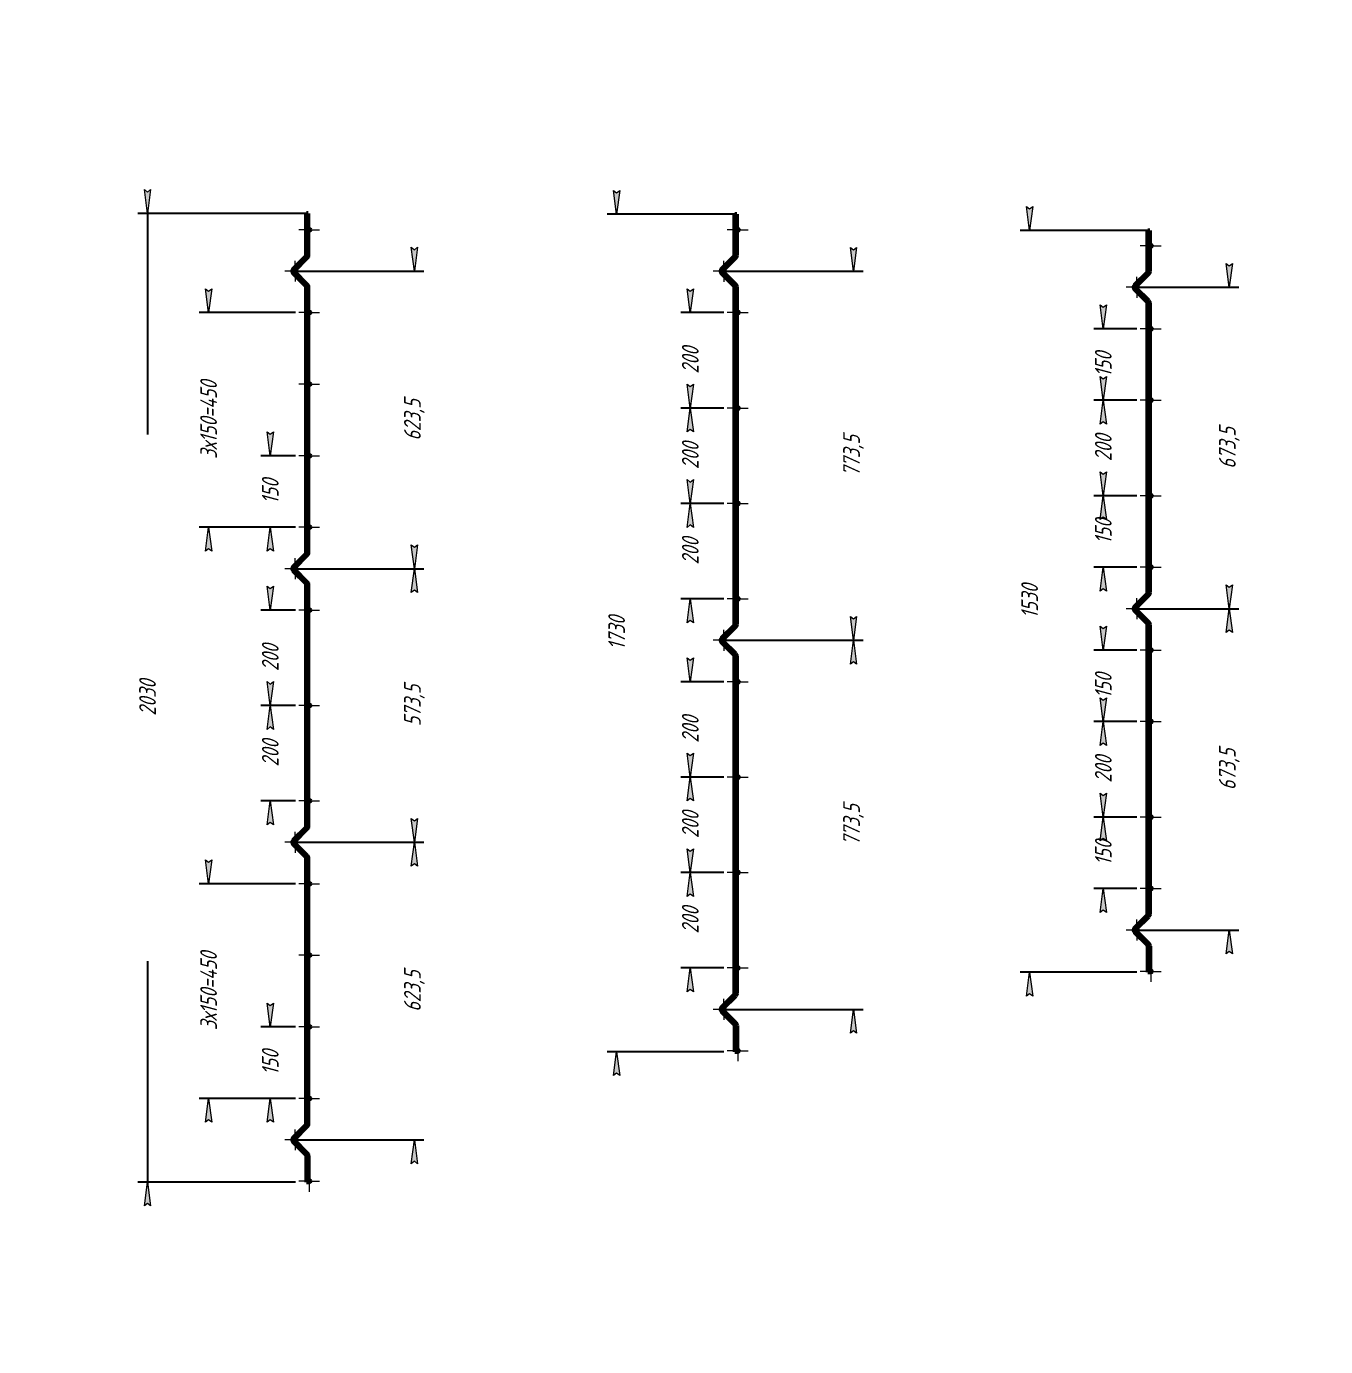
# Model space of a CAD drawing. Header units: millimetres. Extents: x 0 to 594, y 0 to 420.
# Drawn here: x 321.6 to 594, y 143.3 to 420 of the extents above; entities that cross this region are included whole.
import ezdxf

# ---------------------------------------------------------------- set-up
doc = ezdxf.new("R2010")
doc.units = ezdxf.units.MM
for name, pattern in [('K5LT_AXLED', [16.26710414886475, 11.76710414886475, -1.5, 1.5, -1.5]), ('K5LT_BASIC', [0]), ('K5LT_THIN', [0])]:
    doc.linetypes.add(name, pattern=pattern)
for name, color, linetype, true_color in [('DIM', 6, 'Continuous', 0xff00ff), ('FOR', 7, 'Continuous', 0xffffff), ('G', 3, 'Continuous', 0x00ff00), ('OSI', 2, 'Continuous', 0xffff00), ('R', 1, 'Continuous', 0xff0000)]:
    doc.layers.add(name, color=color, linetype=linetype, true_color=true_color)
doc.styles.add('KDIMTEXTSTYLE', font='GOST_AU.SHX', dxfattribs={"width": 0.96, "oblique": 15, "height": 5})
doc.dimstyles.new('KDIMSTYLE (0.10)', dxfattribs={"dimtxt": 5, "dimasz": 1, "dimexe": 2, "dimexo": 0, "dimgap": 1, "dimtad": 1, "dimlfac": 10, "dimtxsty": 'KDIMTEXTSTYLE', "dimsah": 1, "dimcen": 0, "dimdle": 1, "dimadec": 0, "dimazin": 0, "dimtfac": 0.667, "dimtmove": 0, "dimatfit": 3, "dimfxl": 1, "dimtvp": 1, "dimtolj": 1, "dimtzin": 0, "dimarcsym": 0})

# ---------------------------------------------------------------- blocks, each defined once
blk = doc.blocks.new('U0')
at = {"layer": 'OSI', "color": 30, "linetype": 'K5LT_AXLED', "lineweight": 18, "true_color": 0xff8000}
for q in [(380.9202325604995, 379.5670093750293), (378.7302325604995, 377.3770093750293), (383.1102325604995, 377.3770093750293), (380.9202325604995, 375.1870093750293)]:
    blk.add_line((380.9202325604995, 377.3770093750293), q, dxfattribs=at)
blk = doc.blocks.new('U1')
at = {"layer": 'OSI', "color": 30, "linetype": 'K5LT_AXLED', "lineweight": 18, "true_color": 0xff8000}
for q in [(377.9802325604994, 370.8920093750294), (375.7902325604994, 368.7020093750294), (380.1702325604995, 368.7020093750294), (377.9802325604994, 366.5120093750294)]:
    blk.add_line((377.9802325604994, 368.7020093750294), q, dxfattribs=at)
blk = doc.blocks.new('U2')
at = {"layer": 'OSI', "color": 30, "linetype": 'K5LT_AXLED', "lineweight": 18, "true_color": 0xff8000}
for q in [(378.7302325604995, 360.0270093750294), (380.9202325604995, 362.2170093750294), (383.1102325604995, 360.0270093750294), (380.9202325604995, 357.8370093750294)]:
    blk.add_line((380.9202325604995, 360.0270093750294), q, dxfattribs=at)
blk = doc.blocks.new('U3')
at = {"layer": 'OSI', "color": 30, "linetype": 'K5LT_AXLED', "lineweight": 18, "true_color": 0xff8000}
for q in [(380.9202325604995, 347.2170093750294), (378.7302325604995, 345.0270093750294), (383.1102325604995, 345.0270093750294), (380.9202325604995, 342.8370093750294)]:
    blk.add_line((380.9202325604995, 345.0270093750294), q, dxfattribs=at)
blk = doc.blocks.new('U4')
at = {"layer": 'OSI', "color": 30, "linetype": 'K5LT_AXLED', "lineweight": 18, "true_color": 0xff8000}
for q in [(380.9202325604995, 332.2170093750294), (378.7302325604995, 330.0270093750294), (383.1102325604995, 330.0270093750294), (380.9202325604995, 327.8370093750294)]:
    blk.add_line((380.9202325604995, 330.0270093750294), q, dxfattribs=at)
blk = doc.blocks.new('U5')
at = {"layer": 'OSI', "color": 30, "linetype": 'K5LT_AXLED', "lineweight": 18, "true_color": 0xff8000}
for q in [(380.9202325604995, 317.2170093750294), (378.7302325604995, 315.0270093750294), (383.1102325604995, 315.0270093750294), (380.9202325604995, 312.8370093750294)]:
    blk.add_line((380.9202325604995, 315.0270093750294), q, dxfattribs=at)
blk = doc.blocks.new('U6')
at = {"layer": 'OSI', "color": 30, "linetype": 'K5LT_AXLED', "lineweight": 18, "true_color": 0xff8000}
for q in [(377.9802325604994, 308.5420093750294), (375.7902325604994, 306.3520093750294), (380.1702325604995, 306.3520093750294), (377.9802325604994, 304.1620093750294)]:
    blk.add_line((377.9802325604994, 306.3520093750294), q, dxfattribs=at)
blk = doc.blocks.new('U7')
at = {"layer": 'OSI', "color": 30, "linetype": 'K5LT_AXLED', "lineweight": 18, "true_color": 0xff8000}
for q in [(380.9202325604995, 299.8670093750293), (378.7302325604995, 297.6770093750293), (383.1102325604995, 297.6770093750293), (380.9202325604995, 295.4870093750293)]:
    blk.add_line((380.9202325604995, 297.6770093750293), q, dxfattribs=at)
blk = doc.blocks.new('U8')
at = {"layer": 'OSI', "color": 30, "linetype": 'K5LT_AXLED', "lineweight": 18, "true_color": 0xff8000}
for q in [(380.9202325604995, 279.8670093750293), (378.7302325604995, 277.6770093750293), (383.1102325604995, 277.6770093750293), (380.9202325604995, 275.4870093750293)]:
    blk.add_line((380.9202325604995, 277.6770093750293), q, dxfattribs=at)
blk = doc.blocks.new('U9')
at = {"layer": 'OSI', "color": 30, "linetype": 'K5LT_AXLED', "lineweight": 18, "true_color": 0xff8000}
for q in [(378.7302325604995, 257.6770093750293), (380.9202325604995, 259.8670093750293), (383.1102325604995, 257.6770093750293), (380.9202325604995, 255.4870093750293)]:
    blk.add_line((380.9202325604995, 257.6770093750293), q, dxfattribs=at)
blk = doc.blocks.new('U10')
at = {"layer": 'OSI', "color": 30, "linetype": 'K5LT_AXLED', "lineweight": 18, "true_color": 0xff8000}
for q in [(377.9802325604994, 251.1920093750293), (375.7902325604994, 249.0020093750293), (380.1702325604995, 249.0020093750293), (377.9802325604994, 246.8120093750293)]:
    blk.add_line((377.9802325604994, 249.0020093750293), q, dxfattribs=at)
blk = doc.blocks.new('U11')
at = {"layer": 'OSI', "color": 30, "linetype": 'K5LT_AXLED', "lineweight": 18, "true_color": 0xff8000}
for q in [(380.9202325604995, 242.5170093750293), (378.7302325604995, 240.3270093750293), (383.1102325604995, 240.3270093750293), (380.9202325604995, 238.1370093750293)]:
    blk.add_line((380.9202325604995, 240.3270093750293), q, dxfattribs=at)
blk = doc.blocks.new('U12')
at = {"layer": 'OSI', "color": 30, "linetype": 'K5LT_AXLED', "lineweight": 18, "true_color": 0xff8000}
for q in [(380.9202325604995, 227.5170093750293), (378.7302325604995, 225.3270093750293), (383.1102325604995, 225.3270093750293), (380.9202325604995, 223.1370093750293)]:
    blk.add_line((380.9202325604995, 225.3270093750293), q, dxfattribs=at)
blk = doc.blocks.new('U13')
at = {"layer": 'OSI', "color": 30, "linetype": 'K5LT_AXLED', "lineweight": 18, "true_color": 0xff8000}
for q in [(378.7302325604995, 210.3270093750293), (380.9202325604995, 212.5170093750293), (383.1102325604995, 210.3270093750293), (380.9202325604995, 208.1370093750293)]:
    blk.add_line((380.9202325604995, 210.3270093750293), q, dxfattribs=at)
blk = doc.blocks.new('U14')
at = {"layer": 'OSI', "color": 30, "linetype": 'K5LT_AXLED', "lineweight": 18, "true_color": 0xff8000}
for q in [(380.9202325604995, 197.5170093750293), (378.7302325604995, 195.3270093750293), (383.1102325604995, 195.3270093750293), (380.9202325604995, 193.1370093750293)]:
    blk.add_line((380.9202325604995, 195.3270093750293), q, dxfattribs=at)
blk = doc.blocks.new('U15')
at = {"layer": 'OSI', "color": 30, "linetype": 'K5LT_AXLED', "lineweight": 18, "true_color": 0xff8000}
for q in [(377.9802325604994, 188.8420093750293), (375.7902325604994, 186.6520093750293), (380.1702325604995, 186.6520093750293), (377.9802325604994, 184.4620093750293)]:
    blk.add_line((377.9802325604994, 186.6520093750293), q, dxfattribs=at)
blk = doc.blocks.new('U16')
at = {"layer": 'OSI', "color": 30, "linetype": 'K5LT_AXLED', "lineweight": 18, "true_color": 0xff8000}
for q in [(380.9202325604995, 180.1670093750294), (378.7302325604995, 177.9770093750294), (383.1102325604995, 177.9770093750294), (380.9202325604995, 175.7870093750294)]:
    blk.add_line((380.9202325604995, 177.9770093750294), q, dxfattribs=at)
blk = doc.blocks.new('U17')
at = {"layer": 'OSI', "color": 30, "linetype": 'K5LT_AXLED', "lineweight": 18, "true_color": 0xff8000}
for q in [(470.756156291741, 379.5562229299519), (468.566156291741, 377.3662229299519), (472.946156291741, 377.3662229299519), (470.756156291741, 375.1762229299519)]:
    blk.add_line((470.756156291741, 377.3662229299519), q, dxfattribs=at)
blk = doc.blocks.new('U18')
at = {"layer": 'OSI', "color": 30, "linetype": 'K5LT_AXLED', "lineweight": 18, "true_color": 0xff8000}
for q in [(467.8161562917409, 370.8812229299519), (465.6261562917409, 368.6912229299519), (470.006156291741, 368.6912229299519), (467.8161562917409, 366.5012229299519)]:
    blk.add_line((467.8161562917409, 368.6912229299519), q, dxfattribs=at)
blk = doc.blocks.new('U19')
at = {"layer": 'OSI', "color": 30, "linetype": 'K5LT_AXLED', "lineweight": 18, "true_color": 0xff8000}
for q in [(467.8161562917409, 216.1812229299517), (465.6261562917409, 213.9912229299517), (470.006156291741, 213.9912229299517), (467.8161562917409, 211.8012229299517)]:
    blk.add_line((467.8161562917409, 213.9912229299517), q, dxfattribs=at)
blk = doc.blocks.new('U20')
at = {"layer": 'OSI', "color": 30, "linetype": 'K5LT_AXLED', "lineweight": 18, "true_color": 0xff8000}
for q in [(468.566156291741, 205.3162229299517), (470.756156291741, 207.5062229299517), (472.946156291741, 205.3162229299517), (470.756156291741, 203.1262229299517)]:
    blk.add_line((470.756156291741, 205.3162229299517), q, dxfattribs=at)
blk = doc.blocks.new('U21')
at = {"layer": 'OSI', "color": 30, "linetype": 'K5LT_AXLED', "lineweight": 18, "true_color": 0xff8000}
for q in [(468.566156291741, 360.0162229299517), (470.756156291741, 362.2062229299518), (472.946156291741, 360.0162229299517), (470.756156291741, 357.8262229299518)]:
    blk.add_line((470.756156291741, 360.0162229299517), q, dxfattribs=at)
blk = doc.blocks.new('U22')
at = {"layer": 'OSI', "color": 30, "linetype": 'K5LT_AXLED', "lineweight": 18, "true_color": 0xff8000}
for q in [(470.756156291741, 224.8562229299519), (468.566156291741, 222.6662229299519), (472.946156291741, 222.6662229299519), (470.756156291741, 220.4762229299519)]:
    blk.add_line((470.756156291741, 222.6662229299519), q, dxfattribs=at)
blk = doc.blocks.new('U23')
at = {"layer": 'OSI', "color": 30, "linetype": 'K5LT_AXLED', "lineweight": 18, "true_color": 0xff8000}
for q in [(467.8161562917409, 293.5312229299517), (465.6261562917409, 291.3412229299517), (470.006156291741, 291.3412229299517), (467.8161562917409, 289.1512229299517)]:
    blk.add_line((467.8161562917409, 291.3412229299517), q, dxfattribs=at)
blk = doc.blocks.new('U24')
at = {"layer": 'OSI', "color": 30, "linetype": 'K5LT_AXLED', "lineweight": 18, "true_color": 0xff8000}
for q in [(468.566156291741, 282.6662229299517), (470.756156291741, 284.8562229299517), (472.946156291741, 282.6662229299517), (470.756156291741, 280.4762229299517)]:
    blk.add_line((470.756156291741, 282.6662229299517), q, dxfattribs=at)
blk = doc.blocks.new('U25')
at = {"layer": 'OSI', "color": 30, "linetype": 'K5LT_AXLED', "lineweight": 18, "true_color": 0xff8000}
for q in [(470.756156291741, 302.2062229299519), (468.566156291741, 300.0162229299519), (472.946156291741, 300.0162229299519), (470.756156291741, 297.8262229299519)]:
    blk.add_line((470.756156291741, 300.0162229299519), q, dxfattribs=at)
blk = doc.blocks.new('U26')
at = {"layer": 'OSI', "color": 30, "linetype": 'K5LT_AXLED', "lineweight": 18, "true_color": 0xff8000}
for q in [(470.7561562917411, 322.2062229299521), (468.5661562917412, 320.0162229299521), (472.9461562917411, 320.0162229299521), (470.7561562917411, 317.8262229299521)]:
    blk.add_line((470.7561562917411, 320.0162229299521), q, dxfattribs=at)
blk = doc.blocks.new('U27')
at = {"layer": 'OSI', "color": 30, "linetype": 'K5LT_AXLED', "lineweight": 18, "true_color": 0xff8000}
for q in [(470.7561562917411, 342.2062229299521), (468.5661562917412, 340.0162229299521), (472.9461562917411, 340.0162229299521), (470.7561562917411, 337.8262229299521)]:
    blk.add_line((470.7561562917411, 340.0162229299521), q, dxfattribs=at)
blk = doc.blocks.new('U28')
at = {"layer": 'OSI', "color": 30, "linetype": 'K5LT_AXLED', "lineweight": 18, "true_color": 0xff8000}
for q in [(470.756156291741, 244.8562229299519), (468.566156291741, 242.6662229299519), (472.9461562917411, 242.6662229299519), (470.756156291741, 240.4762229299519)]:
    blk.add_line((470.756156291741, 242.6662229299519), q, dxfattribs=at)
blk = doc.blocks.new('U29')
at = {"layer": 'OSI', "color": 30, "linetype": 'K5LT_AXLED', "lineweight": 18, "true_color": 0xff8000}
for q in [(470.756156291741, 264.8562229299519), (468.566156291741, 262.6662229299519), (472.9461562917411, 262.6662229299519), (470.756156291741, 260.4762229299519)]:
    blk.add_line((470.756156291741, 262.6662229299519), q, dxfattribs=at)
blk = doc.blocks.new('U30')
at = {"layer": 'OSI', "color": 30, "linetype": 'K5LT_AXLED', "lineweight": 18, "true_color": 0xff8000}
for q in [(555.1467052822973, 373.9954730838513), (557.3367052822973, 376.1854730838513), (559.5267052822973, 373.9954730838513), (557.3367052822973, 371.8054730838513)]:
    blk.add_line((557.3367052822973, 373.9954730838513), q, dxfattribs=at)
blk = doc.blocks.new('U31')
at = {"layer": 'OSI', "color": 30, "linetype": 'K5LT_AXLED', "lineweight": 18, "true_color": 0xff8000}
for q in [(552.2067052822972, 365.3204730838513), (554.3967052822973, 367.5104730838513), (556.5867052822972, 365.3204730838513), (554.3967052822973, 363.1304730838513)]:
    blk.add_line((554.3967052822973, 365.3204730838513), q, dxfattribs=at)
blk = doc.blocks.new('U32')
at = {"layer": 'OSI', "color": 30, "linetype": 'K5LT_AXLED', "lineweight": 18, "true_color": 0xff8000}
for q in [(554.3967052822973, 232.8104730838511), (552.2067052822972, 230.6204730838511), (556.5867052822972, 230.6204730838511), (554.3967052822973, 228.4304730838511)]:
    blk.add_line((554.3967052822973, 230.6204730838511), q, dxfattribs=at)
blk = doc.blocks.new('U33')
at = {"layer": 'OSI', "color": 30, "linetype": 'K5LT_AXLED', "lineweight": 18, "true_color": 0xff8000}
for q in [(557.3367052822973, 224.1354730838511), (555.1467052822973, 221.9454730838511), (559.5267052822973, 221.9454730838511), (557.3367052822973, 219.7554730838511)]:
    blk.add_line((557.3367052822973, 221.9454730838511), q, dxfattribs=at)
blk = doc.blocks.new('U34')
at = {"layer": 'OSI', "color": 30, "linetype": 'K5LT_AXLED', "lineweight": 18, "true_color": 0xff8000}
for q in [(557.3367052822973, 358.8354730838512), (555.1467052822973, 356.6454730838511), (559.5267052822973, 356.6454730838511), (557.3367052822973, 354.4554730838512)]:
    blk.add_line((557.3367052822973, 356.6454730838511), q, dxfattribs=at)
blk = doc.blocks.new('U35')
at = {"layer": 'OSI', "color": 30, "linetype": 'K5LT_AXLED', "lineweight": 18, "true_color": 0xff8000}
for q in [(557.3367052822973, 241.4854730838513), (555.1467052822973, 239.2954730838513), (559.5267052822973, 239.2954730838513), (557.3367052822973, 237.1054730838513)]:
    blk.add_line((557.3367052822973, 239.2954730838513), q, dxfattribs=at)
blk = doc.blocks.new('U36')
at = {"layer": 'OSI', "color": 30, "linetype": 'K5LT_AXLED', "lineweight": 18, "true_color": 0xff8000}
for q in [(554.3967052822973, 300.1604730838511), (552.2067052822972, 297.9704730838511), (556.5867052822972, 297.9704730838511), (554.3967052822973, 295.7804730838511)]:
    blk.add_line((554.3967052822973, 297.9704730838511), q, dxfattribs=at)
blk = doc.blocks.new('U37')
at = {"layer": 'OSI', "color": 30, "linetype": 'K5LT_AXLED', "lineweight": 18, "true_color": 0xff8000}
for q in [(557.3367052822973, 291.4854730838511), (555.1467052822973, 289.2954730838511), (559.5267052822973, 289.2954730838511), (557.3367052822973, 287.1054730838511)]:
    blk.add_line((557.3367052822973, 289.2954730838511), q, dxfattribs=at)
blk = doc.blocks.new('U38')
at = {"layer": 'OSI', "color": 30, "linetype": 'K5LT_AXLED', "lineweight": 18, "true_color": 0xff8000}
for q in [(557.3367052822973, 308.8354730838512), (555.1467052822973, 306.6454730838512), (559.5267052822973, 306.6454730838512), (557.3367052822973, 304.4554730838512)]:
    blk.add_line((557.3367052822973, 306.6454730838512), q, dxfattribs=at)
blk = doc.blocks.new('U39')
at = {"layer": 'OSI', "color": 30, "linetype": 'K5LT_AXLED', "lineweight": 18, "true_color": 0xff8000}
for q in [(557.3367052822973, 256.4854730838513), (555.1467052822973, 254.2954730838513), (559.5267052822974, 254.2954730838513), (557.3367052822973, 252.1054730838513)]:
    blk.add_line((557.3367052822973, 254.2954730838513), q, dxfattribs=at)
blk = doc.blocks.new('U40')
at = {"layer": 'OSI', "color": 30, "linetype": 'K5LT_AXLED', "lineweight": 18, "true_color": 0xff8000}
for q in [(555.1467052822973, 274.2954730838512), (557.3367052822973, 276.4854730838512), (559.5267052822974, 274.2954730838512), (557.3367052822973, 272.1054730838512)]:
    blk.add_line((557.3367052822973, 274.2954730838512), q, dxfattribs=at)
blk = doc.blocks.new('U41')
at = {"layer": 'OSI', "color": 30, "linetype": 'K5LT_AXLED', "lineweight": 18, "true_color": 0xff8000}
for q in [(557.3367052822973, 323.8354730838515), (555.1467052822973, 321.6454730838515), (559.5267052822974, 321.6454730838515), (557.3367052822973, 319.4554730838515)]:
    blk.add_line((557.3367052822973, 321.6454730838515), q, dxfattribs=at)
blk = doc.blocks.new('U42')
at = {"layer": 'OSI', "color": 30, "linetype": 'K5LT_AXLED', "lineweight": 18, "true_color": 0xff8000}
for q in [(557.3367052822973, 343.8354730838515), (555.1467052822973, 341.6454730838515), (559.5267052822974, 341.6454730838515), (557.3367052822973, 339.4554730838515)]:
    blk.add_line((557.3367052822973, 341.6454730838515), q, dxfattribs=at)
blk = doc.blocks.new('KDIMARROW_01')
at = {"layer": 'FOR'}
blk.add_hatch(color=0, dxfattribs=at).paths.add_polyline_path([(0, 0), (-5, 0.658262491226197), (-4.5, 5.51091059616309e-16), (-5, -0.6582624912261956)])
at = {"layer": 'R', "color": 0, "linetype": 'K5LT_THIN', "lineweight": 18}
for p, q in [((-4.5, 5.51091059616309e-16), (-5, 0.658262491226197)), ((-5, 0.658262491226197), (0, 0)), ((0, 0), (-5, -0.6582624912261956)), ((-5, -0.6582624912261956), (-4.5, 5.51091059616309e-16)), ((0, 0), (-1, 0))]:
    blk.add_line(p, q, dxfattribs=at)

msp = doc.modelspace()

# ---------------------------------------------------------------- linework, layer by layer
at = {"layer": 'G', "color": 5, "linetype": 'K5LT_BASIC', "lineweight": 60, "true_color": 0x0000ff}
for p, q in [((380.7302325604995, 380.7870093750294), (380.3502325604995, 380.7870093750294)), ((380.3502325604995, 372.0562229374025), (380.3502325604995, 380.7870093750294)), ((380.7302325604995, 372.0562229374025), (380.7302325604995, 380.7870093750294)), ((470.1861562917411, 372.0454364923249), (470.1861562917411, 380.626222929952)), ((470.1861562917411, 380.626222929952), (470.566156291741, 380.626222929952)), ((470.566156291741, 372.0454364923249), (470.566156291741, 380.626222929952)), ((556.7667052822974, 368.6746866462243), (556.7667052822974, 377.2554730838514)), ((556.7667052822974, 377.2554730838514), (557.1467052822973, 377.2554730838514)), ((557.1467052822973, 368.6746866462243), (557.1467052822973, 377.2554730838514)), ((377.6123288814808, 369.189913054048), (380.2594356626673, 371.8370198352345)), ((377.8810294583317, 368.9212124771972), (380.5281362395182, 371.5683192583836)), ((467.4482526127223, 369.1791266089706), (470.0953593939088, 371.8262333901571)), ((467.7169531895732, 368.9104260321197), (470.3640599707598, 371.5575328133063)), ((380.2594356626673, 365.5669989148241), (377.6123288814808, 368.2141056960106)), ((380.5281362395182, 365.835699491675), (377.8810294583317, 368.4828062728615)), ((470.0953593939089, 365.5562124697466), (467.4482526127223, 368.2033192509332)), ((470.3640599707598, 365.8249130465974), (467.7169531895732, 368.4720198277839)), ((554.0288016032786, 365.80837676287), (556.6759083844652, 368.4554835440564)), ((554.2975021801294, 365.5396761860191), (556.944608961316, 368.1867829672055)), ((380.3502325604995, 309.7062229374025), (380.3502325604995, 365.3477958126562)), ((380.7302325604995, 309.7062229374025), (380.7302325604995, 365.3477958126562)), ((470.1861562917411, 294.695436492325), (470.1861562917411, 365.3370093675787)), ((470.566156291741, 294.695436492325), (470.5661562917411, 365.3370093675787)), ((556.6759083844652, 362.185462623646), (554.0288016032787, 364.8325694048324)), ((556.944608961316, 362.4541632004969), (554.2975021801294, 365.1012699816833)), ((556.7667052822974, 301.3246866462245), (556.7667052822974, 361.9662595214781)), ((557.1467052822973, 301.3246866462245), (557.1467052822973, 361.9662595214781)), ((377.6123288814808, 306.8399130540481), (380.2594356626673, 309.4870198352346)), ((377.8810294583317, 306.5712124771973), (380.5281362395182, 309.2183192583837)), ((380.2594356626673, 303.2169989148242), (377.6123288814807, 305.8641056960107)), ((380.5281362395182, 303.4856994916751), (377.8810294583317, 306.1328062728616)), ((380.3502325604995, 252.3562229374024), (380.3502325604995, 302.9977958126563)), ((380.7302325604995, 252.3562229374024), (380.7302325604995, 302.9977958126563)), ((554.0288016032786, 298.4583767628699), (556.6759083844652, 301.1054835440566)), ((554.2975021801294, 298.1896761860191), (556.944608961316, 300.8367829672056)), ((556.6759083844652, 294.835462623646), (554.0288016032787, 297.4825694048325)), ((556.944608961316, 295.1041632004968), (554.2975021801294, 297.7512699816834)), ((467.4482526127223, 291.8291266089706), (470.0953593939089, 294.4762333901572)), ((467.7169531895732, 291.5604260321197), (470.3640599707598, 294.2075328133062)), ((556.7667052822974, 233.9746866462245), (556.7667052822974, 294.6162595214782)), ((557.1467052822973, 233.9746866462245), (557.1467052822973, 294.6162595214782)), ((470.0953593939089, 288.2062124697465), (467.4482526127223, 290.8533192509331)), ((470.3640599707598, 288.4749130465975), (467.7169531895732, 291.1220198277841)), ((470.1861562917411, 217.345436492325), (470.1861562917411, 287.9870093675788)), ((470.566156291741, 217.345436492325), (470.566156291741, 287.9870093675788)), ((377.6123288814808, 249.4899130540481), (380.2594356626673, 252.1370198352346)), ((377.8810294583317, 249.2212124771972), (380.5281362395182, 251.8683192583837)), ((380.2594356626673, 245.8669989148241), (377.6123288814808, 248.5141056960106)), ((380.5281362395182, 246.135699491675), (377.8810294583317, 248.7828062728615)), ((380.3502325604995, 190.0062229374024), (380.3502325604995, 245.6477958126563)), ((380.7302325604995, 190.0062229374024), (380.7302325604995, 245.6477958126562)), ((554.0288016032786, 231.1083767628699), (556.6759083844652, 233.7554835440566)), ((554.2975021801294, 230.8396761860191), (556.944608961316, 233.4867829672056)), ((556.6759083844652, 227.485462623646), (554.0288016032787, 230.1325694048325)), ((556.944608961316, 227.7541632004968), (554.2975021801294, 230.4012699816834)), ((556.7667052822974, 227.2662595214782), (556.7667052822974, 221.7554730838512)), ((557.1467052822973, 227.2662595214782), (557.1467052822973, 221.7554730838512)), ((557.1467052822973, 221.7554730838512), (556.7667052822974, 221.7554730838512)), ((467.4482526127223, 214.4791266089707), (470.0953593939089, 217.1262333901572)), ((467.7169531895732, 214.2104260321196), (470.3640599707598, 216.8575328133062)), ((470.0953593939089, 210.8562124697465), (467.4482526127223, 213.5033192509331)), ((470.3640599707598, 211.1249130465975), (467.7169531895732, 213.7720198277841)), ((470.1861562917411, 210.6370093675788), (470.1861562917411, 205.126222929952)), ((470.5661562917411, 210.6370093675788), (470.5661562917411, 205.126222929952)), ((470.5661562917411, 205.126222929952), (470.1861562917411, 205.126222929952)), ((377.6123288814807, 187.1399130540481), (380.2594356626673, 189.7870198352346)), ((377.8810294583317, 186.8712124771972), (380.5281362395182, 189.5183192583837)), ((380.2594356626673, 183.5169989148241), (377.6123288814808, 186.1641056960106)), ((380.5281362395182, 183.785699491675), (377.8810294583317, 186.4328062728615)), ((380.3502325604995, 183.2977958126562), (380.3502325604995, 177.7870093750294)), ((380.7302325604995, 183.2977958126562), (380.7302325604995, 177.7870093750294)), ((380.7302325604995, 177.7870093750294), (380.3502325604995, 177.7870093750294))]:
    msp.add_line(p, q, dxfattribs=at)
for centre in [(380.9202325604995, 377.3770093750293), (470.756156291741, 377.366222929952), (557.3367052822973, 373.9954730838514), (377.9802325604994, 368.7020093750293), (467.816156291741, 368.6912229299518), (554.3967052822973, 365.3204730838512), (380.9202325604995, 360.0270093750294), (470.756156291741, 360.0162229299518), (557.3367052822972, 356.6454730838512), (380.9202325604995, 345.0270093750294), (557.3367052822973, 341.6454730838514), (470.7561562917411, 340.0162229299521), (380.9202325604995, 330.0270093750294), (557.3367052822973, 321.6454730838514), (470.7561562917411, 320.0162229299521), (380.9202325604995, 315.0270093750294), (377.9802325604994, 306.3520093750294), (557.3367052822972, 306.6454730838514), (470.756156291741, 300.0162229299519), (380.9202325604994, 297.6770093750293), (554.3967052822973, 297.9704730838514), (467.816156291741, 291.3412229299519), (557.3367052822973, 289.2954730838514), (470.756156291741, 282.6662229299519), (380.9202325604994, 277.6770093750293), (557.3367052822973, 274.2954730838514), (470.756156291741, 262.6662229299519), (380.9202325604994, 257.6770093750293), (557.3367052822973, 254.2954730838514), (377.9802325604994, 249.0020093750293), (470.756156291741, 242.6662229299519), (380.9202325604994, 240.3270093750293), (557.3367052822972, 239.2954730838514), (554.3967052822973, 230.6204730838514), (380.9202325604994, 225.3270093750293), (470.756156291741, 222.6662229299519), (557.3367052822973, 221.9454730838514), (467.816156291741, 213.9912229299519), (380.9202325604994, 210.3270093750293), (470.756156291741, 205.3162229299519), (380.9202325604994, 195.3270093750293), (377.9802325604994, 186.6520093750293), (380.9202325604995, 177.9770093750293)]:
    msp.add_circle(centre, 0.19, dxfattribs=at)
for centre, radius, start, end in [((380.0402325604995, 372.0562229374025), 0.3100000000000719, 314.9999999999911, 0), ((380.0402325604995, 372.0562229374025), 0.690000000000072, 314.999999999996, 0), ((469.876156291741, 372.0454364923249), 0.3100000000000102, 315, 0), ((469.876156291741, 372.0454364923249), 0.6900000000000102, 315.000000000002, 0), ((378.1002325604995, 368.7020093750293), 0.6899999999999995, 135, 225), ((378.1002325604995, 368.7020093750293), 0.3099999999999994, 135, 225), ((467.936156291741, 368.6912229299518), 0.6900000000000209, 134.9999999999975, 224.9999999999988), ((467.936156291741, 368.6912229299518), 0.3100000000000208, 134.9999999999976, 225.0000000000014), ((556.4567052822972, 368.6746866462243), 0.3100000000000102, 315, 0), ((556.4567052822972, 368.6746866462243), 0.6900000000000102, 315.000000000002, 0), ((380.0402325604995, 365.3477958126562), 0.3100000000000216, 0, 45.00000000000298), ((380.0402325604995, 365.3477958126562), 0.6900000000000216, 0, 44.99999999999866), ((469.876156291741, 365.3370093675787), 0.3100000000000112, 0, 45.00000000000131), ((469.876156291741, 365.3370093675787), 0.690000000000011, 0, 44.99999999999921), ((554.5167052822974, 365.3204730838512), 0.6900000000000209, 134.9999999999975, 224.9999999999988), ((554.5167052822974, 365.3204730838512), 0.3100000000000208, 134.9999999999976, 225.0000000000014), ((556.4567052822972, 361.9662595214781), 0.690000000000011, 0, 44.99999999999921), ((556.4567052822972, 361.9662595214781), 0.3100000000000112, 0, 45.00000000000131), ((380.0402325604995, 309.7062229374025), 0.3100000000000485, 315.000000000003, 0), ((380.0402325604995, 309.7062229374025), 0.6900000000000484, 315, 0), ((378.1002325604995, 306.3520093750294), 0.6900000000000004, 135.0000000000014, 224.9999999999987), ((378.1002325604995, 306.3520093750294), 0.3100000000000002, 135, 225), ((380.0402325604995, 302.9977958126563), 0.310000000000027, 0, 45.00000000000298), ((380.0402325604995, 302.9977958126563), 0.690000000000027, 0, 45.00000000000066), ((556.4567052822972, 301.3246866462245), 0.3100000000000204, 314.9999999999985, 0), ((556.4567052822972, 301.3246866462245), 0.6900000000000204, 315.0000000000007, 0), ((554.5167052822974, 297.9704730838514), 0.690000000000015, 135.0000000000007, 224.9999999999993), ((554.5167052822974, 297.9704730838514), 0.3100000000000149, 134.9999999999985, 225.0000000000014), ((469.876156291741, 294.695436492325), 0.3100000000000204, 314.9999999999985, 0), ((469.876156291741, 294.695436492325), 0.6900000000000204, 315.0000000000007, 0), ((556.4567052822972, 294.6162595214782), 0.3100000000000203, 0, 45.00000000000149), ((556.4567052822972, 294.6162595214782), 0.6900000000000204, 0, 44.99999999999933), ((467.936156291741, 291.3412229299519), 0.690000000000015, 135.0000000000007, 224.9999999999993), ((467.936156291741, 291.3412229299519), 0.3100000000000149, 134.9999999999985, 225.0000000000014), ((469.876156291741, 287.9870093675788), 0.3100000000000203, 0, 45.00000000000149), ((469.876156291741, 287.9870093675788), 0.6900000000000204, 0, 44.99999999999933), ((380.0402325604995, 252.3562229374024), 0.3100000000000102, 315, 0), ((380.0402325604995, 252.3562229374024), 0.6900000000000102, 315.000000000002, 0), ((378.1002325604995, 249.0020093750293), 0.6900000000000209, 134.9999999999975, 224.9999999999988), ((378.1002325604995, 249.0020093750293), 0.3100000000000208, 134.9999999999976, 225.0000000000014), ((380.0402325604995, 245.6477958126563), 0.3100000000000112, 0, 45.00000000000131), ((380.0402325604995, 245.6477958126563), 0.690000000000011, 0, 44.99999999999921), ((556.4567052822972, 233.9746866462245), 0.3100000000000204, 314.9999999999985, 0), ((556.4567052822972, 233.9746866462245), 0.6900000000000204, 315.0000000000007, 0), ((554.5167052822974, 230.6204730838514), 0.690000000000015, 135.0000000000007, 224.9999999999993), ((554.5167052822974, 230.6204730838514), 0.3100000000000149, 134.9999999999985, 225.0000000000014), ((556.4567052822972, 227.2662595214782), 0.3100000000000203, 0, 45.00000000000149), ((556.4567052822972, 227.2662595214782), 0.6900000000000204, 0, 44.99999999999933), ((469.876156291741, 217.345436492325), 0.3100000000000204, 314.9999999999985, 0), ((469.876156291741, 217.345436492325), 0.6900000000000204, 315.0000000000007, 0), ((467.936156291741, 213.9912229299519), 0.690000000000015, 135.0000000000007, 224.9999999999993), ((467.936156291741, 213.9912229299519), 0.3100000000000149, 134.9999999999985, 225.0000000000014), ((469.876156291741, 210.6370093675788), 0.3100000000000203, 0, 45.00000000000149), ((469.876156291741, 210.6370093675788), 0.6900000000000204, 0, 44.99999999999933), ((380.0402325604995, 190.0062229374024), 0.3100000000000204, 314.9999999999985, 0), ((380.0402325604995, 190.0062229374024), 0.6900000000000204, 315.0000000000007, 0), ((378.1002325604995, 186.6520093750293), 0.690000000000015, 135.0000000000007, 224.9999999999993), ((378.1002325604995, 186.6520093750293), 0.3100000000000149, 134.9999999999985, 225.0000000000014), ((380.0402325604995, 183.2977958126562), 0.3100000000000203, 0, 45.00000000000149), ((380.0402325604995, 183.2977958126562), 0.6900000000000204, 0, 44.99999999999933)]:
    msp.add_arc(centre, radius, start, end, dxfattribs=at)
at = {"layer": 'OSI', "color": 30, "linetype": 'K5LT_AXLED', "lineweight": 18, "true_color": 0xff8000}
for p, q in [((380.5402325628837, 372.0562229374025), (380.5402325628837, 380.7870093750294)), ((470.3761562941252, 372.0454364923249), (470.376156291741, 380.8203545965191)), ((556.9567052846814, 368.6746866462243), (556.9567052822974, 377.2554730838514)), ((377.7466791715921, 369.0555627639367), (380.3937859527787, 371.7026695451232)), ((467.5826029028337, 369.0447763188593), (470.2297096840202, 371.6918831000459)), ((380.3937859527787, 365.7013492049354), (377.7466791715921, 368.348455986122)), ((470.2297096840202, 365.6905627598579), (467.5826029028337, 368.3376695410443)), ((554.1631518933899, 365.6740264727587), (556.8102586745765, 368.3211332539452)), ((380.5402325628837, 309.7062229374025), (380.5402325628837, 365.3477958126562)), ((470.3761562941252, 294.695436492325), (470.3761562941253, 365.3370093675787)), ((556.8102586745765, 362.3198129137572), (554.1631518933899, 364.9669196949437)), ((556.9567052846814, 301.3246866462245), (556.9567052846814, 361.9662595214781)), ((377.7466791715921, 306.7055627639368), (380.3937859527787, 309.3526695451233)), ((380.3937859527787, 303.3513492049355), (377.7466791715921, 305.9984559861221)), ((380.5402325628837, 252.3562229374024), (380.5402325628837, 302.9977958126563)), ((554.1631518933899, 298.3240264727587), (556.8102586745765, 300.9711332539451)), ((556.8102586745765, 294.9698129137573), (554.1631518933899, 297.6169196949439)), ((467.5826029028337, 291.6947763188592), (470.2297096840202, 294.3418831000458)), ((556.9567052846814, 233.9746866462245), (556.9567052846814, 294.6162595214782)), ((470.2297096840202, 288.340562759858), (467.5826029028337, 290.9876695410445)), ((470.3761562941252, 217.345436492325), (470.3761562941252, 287.9870093675788)), ((377.7466791715921, 249.3555627639367), (380.3937859527787, 252.0026695451233)), ((380.3937859527787, 246.0013492049354), (377.7466791715921, 248.6484559861219)), ((380.5402325628837, 190.0062229374024), (380.5402325628837, 245.6477958126562)), ((554.1631518933899, 230.9740264727587), (556.8102586745765, 233.6211332539451)), ((556.8102586745765, 227.6198129137572), (554.1631518933899, 230.2669196949439)), ((556.9567052846814, 227.2662595214782), (556.9567052846814, 221.7554730838512)), ((467.5826029028337, 214.3447763188592), (470.2297096840202, 216.9918831000458)), ((470.2297096840202, 210.990562759858), (467.5826029028337, 213.6376695410445)), ((470.3761562941253, 210.6370093675788), (470.3761562941253, 205.126222929952)), ((377.7466791715921, 187.0055627639367), (380.3937859527787, 189.6526695451233)), ((380.3937859527787, 183.6513492049354), (377.7466791715921, 186.2984559861219)), ((380.5402325628837, 183.2977958126562), (380.5402325628837, 177.7870093750294))]:
    msp.add_line(p, q, dxfattribs=at)
for centre, radius, start, end in [((380.0402325604995, 372.0562229374025), 0.5000000023842578, 314.999999999996, 0), ((469.876156291741, 372.0454364923249), 0.5000000023841958, 315.000000000002, 0), ((378.1002325604995, 368.7020093750293), 0.4999999976158137, 135, 225), ((467.936156291741, 368.6912229299518), 0.499999997615835, 134.9999999999976, 225.0000000000014), ((556.4567052822972, 368.6746866462243), 0.5000000023841958, 315.000000000002, 0), ((380.0402325604995, 365.3477958126562), 0.5000000023842074, 0, 44.99999999999866), ((469.876156291741, 365.3370093675787), 0.5000000023841968, 0, 44.99999999999921), ((554.5167052822974, 365.3204730838512), 0.499999997615835, 134.9999999999976, 225.0000000000014), ((556.4567052822972, 361.9662595214781), 0.5000000023841968, 0, 44.99999999999921), ((380.0402325604995, 309.7062229374025), 0.500000002384234, 315, 0), ((378.1002325604995, 306.3520093750294), 0.4999999976158144, 135, 225), ((380.0402325604995, 302.9977958126563), 0.5000000023842128, 0, 45.00000000000066), ((556.4567052822972, 301.3246866462245), 0.5000000023842062, 315.0000000000007, 0), ((554.5167052822974, 297.9704730838514), 0.4999999976158291, 134.9999999999985, 225.0000000000014), ((469.876156291741, 294.695436492325), 0.5000000023842062, 315.0000000000007, 0), ((556.4567052822972, 294.6162595214782), 0.500000002384206, 0, 44.99999999999933), ((467.936156291741, 291.3412229299519), 0.4999999976158291, 134.9999999999985, 225.0000000000014), ((469.876156291741, 287.9870093675788), 0.500000002384206, 0, 44.99999999999933), ((380.0402325604995, 252.3562229374024), 0.5000000023841958, 315.000000000002, 0), ((378.1002325604995, 249.0020093750293), 0.499999997615835, 134.9999999999976, 225.0000000000014), ((380.0402325604995, 245.6477958126563), 0.5000000023841968, 0, 44.99999999999921), ((556.4567052822972, 233.9746866462245), 0.5000000023842062, 315.0000000000007, 0), ((554.5167052822974, 230.6204730838514), 0.4999999976158291, 134.9999999999985, 225.0000000000014), ((556.4567052822972, 227.2662595214782), 0.500000002384206, 0, 44.99999999999933), ((469.876156291741, 217.345436492325), 0.5000000023842062, 315.0000000000007, 0), ((467.936156291741, 213.9912229299519), 0.4999999976158291, 134.9999999999985, 225.0000000000014), ((469.876156291741, 210.6370093675788), 0.500000002384206, 0, 44.99999999999933), ((380.0402325604995, 190.0062229374024), 0.5000000023842062, 315.0000000000007, 0), ((378.1002325604995, 186.6520093750293), 0.4999999976158291, 134.9999999999985, 225.0000000000014), ((380.0402325604995, 183.2977958126562), 0.500000002384206, 0, 44.99999999999933)]:
    msp.add_arc(centre, radius, start, end, dxfattribs=at)

# ---------------------------------------------------------------- block references
at = {"layer": 'OSI'}
for name in ['U0', 'U17', 'U30', 'U1', 'U18', 'U31', 'U2', 'U21', 'U34', 'U3', 'U42', 'U27', 'U4', 'U41', 'U26', 'U5', 'U6', 'U38', 'U25', 'U7', 'U36', 'U23', 'U37', 'U24', 'U8', 'U40', 'U29', 'U9', 'U39', 'U10', 'U28', 'U11', 'U35', 'U32', 'U12', 'U22', 'U33', 'U19', 'U13', 'U20', 'U14', 'U15', 'U16']:
    msp.add_blockref(name, (0, 0), dxfattribs=at)

# ---------------------------------------------------------------- dimensions: what is measured, and where the dimension line sits
at = {"layer": 'DIM', "color": 7}
for base, p1, p2, location, override in [((347.0318611377813, 177.7870093750295), (380.3502325628837, 380.7870093750294), (378.0402325628836, 177.7870093750295), (347.0318611377813, 279.2870093750294), {"dimexo": 0, "dimpost": '\\H3.5;\\W0.965;\\Q15;<>', "dimblk1": 'KDIMARROW_01', "dimblk2": 'KDIMARROW_01', "dimse1": 0, "dimse2": 0, "dimclrt": 7, "dimtolj": 1}), ((402.967896456118, 306.3520093750295), (377.9802325604994, 368.7020093750293), (377.9802325604994, 306.3520093750295), (402.967896456118, 337.5270093750294), {"dimexo": 0, "dimpost": '\\H3.5;\\W0.965;\\Q15;<>', "dimblk1": 'KDIMARROW_01', "dimblk2": 'KDIMARROW_01', "dimse1": 0, "dimse2": 0, "dimclrt": 7, "dimtolj": 1}), ((495.0301030266763, 291.3412229299519), (467.816156291741, 368.6912229299518), (467.816156291741, 291.3412229299519), (495.0301030266763, 330.0162229299518), {"dimexo": 0, "dimpost": '\\H3.5;\\W0.965;\\Q15;<>', "dimblk1": 'KDIMARROW_01', "dimblk2": 'KDIMARROW_01', "dimse1": 0, "dimse2": 0, "dimclrt": 7, "dimtolj": 1}), ((573.8108492166889, 297.9704730838512), (554.3967052822973, 365.3204730838512), (554.3967052822973, 297.9704730838512), (573.8108492166889, 331.6454730838512), {"dimexo": 0, "dimpost": '\\H3.5;\\W0.965;\\Q15;<>', "dimblk1": 'KDIMARROW_01', "dimblk2": 'KDIMARROW_01', "dimse1": 0, "dimse2": 0, "dimclrt": 7, "dimtolj": 1}), ((359.8329412826448, 315.0270093750295), (378.0402325628836, 360.0270093750295), (378.0402325628836, 315.0270093750295), (359.8329412826448, 337.5270093750295), {"dimexo": 0, "dimpost": '\\H3.5;\\W0.965;\\Q15;\\Q15;3х150=\\H3.5;\\W0.965;\\Q15;<>', "dimblk1": 'KDIMARROW_01', "dimblk2": 'KDIMARROW_01', "dimse1": 0, "dimse2": 0, "dimclrt": 7, "dimtolj": 1}), ((460.8204030796551, 340.0162229299521), (467.876156291741, 360.0162229299521), (467.8761562917409, 340.0162229299521), (460.8204030796551, 350.0162229299521), {"dimexo": 0, "dimpost": '\\H3.5;\\W0.965;\\Q15;<>', "dimblk1": 'KDIMARROW_01', "dimblk2": 'KDIMARROW_01', "dimse1": 0, "dimse2": 0, "dimclrt": 7, "dimtolj": 1}), ((547.4009520702115, 341.6454730838515), (554.4567052822973, 356.6454730838515), (554.4567052822972, 341.6454730838515), (547.4009520702115, 349.1454730838515), {"dimexo": 0, "dimpost": '\\H3.5;\\W0.965;\\Q15;<>', "dimblk1": 'KDIMARROW_01', "dimblk2": 'KDIMARROW_01', "dimse1": 0, "dimse2": 0, "dimclrt": 7, "dimtolj": 1}), ((547.4009520702115, 321.6454730838515), (554.4567052822973, 341.6454730838515), (554.4567052822972, 321.6454730838515), (547.4009520702115, 331.6454730838515), {"dimexo": 0, "dimpost": '\\H3.5;\\W0.965;\\Q15;<>', "dimblk1": 'KDIMARROW_01', "dimblk2": 'KDIMARROW_01', "dimse1": 0, "dimse2": 0, "dimclrt": 7, "dimtolj": 1}), ((460.8204030796551, 320.0162229299521), (467.876156291741, 340.0162229299521), (467.8761562917409, 320.0162229299521), (460.8204030796551, 330.0162229299521), {"dimexo": 0, "dimpost": '\\H3.5;\\W0.965;\\Q15;<>', "dimblk1": 'KDIMARROW_01', "dimblk2": 'KDIMARROW_01', "dimse1": 0, "dimse2": 0, "dimclrt": 7, "dimtolj": 1}), ((372.7671409676047, 315.0270093750295), (378.0402325628836, 330.0270093750295), (378.0402325628836, 315.0270093750295), (372.7671409676047, 322.5270093750295), {"dimexo": 0, "dimpost": '\\H3.5;\\W0.965;\\Q15;<>', "dimblk1": 'KDIMARROW_01', "dimblk2": 'KDIMARROW_01', "dimse1": 0, "dimse2": 0, "dimclrt": 7, "dimtolj": 1}), ((547.4009520702115, 306.6454730838515), (554.4567052822973, 321.6454730838515), (554.4567052822972, 306.6454730838515), (547.4009520702115, 314.1454730838515), {"dimexo": 0, "dimpost": '\\H3.5;\\W0.965;\\Q15;<>', "dimblk1": 'KDIMARROW_01', "dimblk2": 'KDIMARROW_01', "dimse1": 0, "dimse2": 0, "dimclrt": 7, "dimtolj": 1}), ((460.8204030796551, 300.016222929952), (467.876156291741, 320.0162229299521), (467.8761562917409, 300.016222929952), (460.8204030796551, 310.0162229299521), {"dimexo": 0, "dimpost": '\\H3.5;\\W0.965;\\Q15;<>', "dimblk1": 'KDIMARROW_01', "dimblk2": 'KDIMARROW_01', "dimse1": 0, "dimse2": 0, "dimclrt": 7, "dimtolj": 1}), ((402.967896456118, 249.0020093750293), (377.9802325604994, 306.3520093750294), (377.9802325604994, 249.0020093750293), (402.967896456118, 277.6770093750294), {"dimexo": 0, "dimpost": '\\H3.5;\\W0.965;\\Q15;<>', "dimblk1": 'KDIMARROW_01', "dimblk2": 'KDIMARROW_01', "dimse1": 0, "dimse2": 0, "dimclrt": 7, "dimtolj": 1}), ((372.7671409676047, 277.6770093750295), (378.0402325628836, 297.6770093750295), (378.0402325628836, 277.6770093750295), (372.7671409676047, 287.6770093750295), {"dimexo": 0, "dimpost": '\\H3.5;\\W0.965;\\Q15;<>', "dimblk1": 'KDIMARROW_01', "dimblk2": 'KDIMARROW_01', "dimse1": 0, "dimse2": 0, "dimclrt": 7, "dimtolj": 1}), ((573.8108492166889, 230.6204730838514), (554.3967052822973, 297.9704730838512), (554.3967052822973, 230.6204730838514), (573.8108492166889, 264.2954730838513), {"dimexo": 0, "dimpost": '\\H3.5;\\W0.965;\\Q15;<>', "dimblk1": 'KDIMARROW_01', "dimblk2": 'KDIMARROW_01', "dimse1": 0, "dimse2": 0, "dimclrt": 7, "dimtolj": 1}), ((495.0301030266763, 213.9912229299519), (467.816156291741, 291.3412229299519), (467.816156291741, 213.9912229299519), (495.0301030266763, 252.6662229299519), {"dimexo": 0, "dimpost": '\\H3.5;\\W0.965;\\Q15;<>', "dimblk1": 'KDIMARROW_01', "dimblk2": 'KDIMARROW_01', "dimse1": 0, "dimse2": 0, "dimclrt": 7, "dimtolj": 1}), ((547.4009520702115, 274.2954730838514), (554.4567052822973, 289.2954730838514), (554.4567052822972, 274.2954730838514), (547.4009520702115, 281.7954730838514), {"dimexo": 0, "dimpost": '\\H3.5;\\W0.965;\\Q15;<>', "dimblk1": 'KDIMARROW_01', "dimblk2": 'KDIMARROW_01', "dimse1": 0, "dimse2": 0, "dimclrt": 7, "dimtolj": 1}), ((460.8204030796551, 262.6662229299521), (467.876156291741, 282.6662229299521), (467.8761562917409, 262.6662229299521), (460.8204030796551, 272.6662229299521), {"dimexo": 0, "dimpost": '\\H3.5;\\W0.965;\\Q15;<>', "dimblk1": 'KDIMARROW_01', "dimblk2": 'KDIMARROW_01', "dimse1": 0, "dimse2": 0, "dimclrt": 7, "dimtolj": 1}), ((372.7671409676047, 257.6770093750295), (378.0402325628836, 277.6770093750295), (378.0402325628836, 257.6770093750295), (372.7671409676047, 267.6770093750295), {"dimexo": 0, "dimpost": '\\H3.5;\\W0.965;\\Q15;<>', "dimblk1": 'KDIMARROW_01', "dimblk2": 'KDIMARROW_01', "dimse1": 0, "dimse2": 0, "dimclrt": 7, "dimtolj": 1}), ((547.4009520702115, 254.2954730838514), (554.4567052822973, 274.2954730838514), (554.4567052822972, 254.2954730838514), (547.4009520702115, 264.2954730838514), {"dimexo": 0, "dimpost": '\\H3.5;\\W0.965;\\Q15;<>', "dimblk1": 'KDIMARROW_01', "dimblk2": 'KDIMARROW_01', "dimse1": 0, "dimse2": 0, "dimclrt": 7, "dimtolj": 1}), ((460.8204030796551, 242.6662229299521), (467.876156291741, 262.6662229299521), (467.8761562917409, 242.6662229299521), (460.8204030796551, 252.6662229299521), {"dimexo": 0, "dimpost": '\\H3.5;\\W0.965;\\Q15;<>', "dimblk1": 'KDIMARROW_01', "dimblk2": 'KDIMARROW_01', "dimse1": 0, "dimse2": 0, "dimclrt": 7, "dimtolj": 1}), ((547.4009520702115, 239.2954730838514), (554.4567052822973, 254.2954730838514), (554.4567052822972, 239.2954730838514), (547.4009520702115, 246.7954730838514), {"dimexo": 0, "dimpost": '\\H3.5;\\W0.965;\\Q15;<>', "dimblk1": 'KDIMARROW_01', "dimblk2": 'KDIMARROW_01', "dimse1": 0, "dimse2": 0, "dimclrt": 7, "dimtolj": 1}), ((402.967896456118, 186.6520093750294), (377.9802325604994, 249.0020093750293), (377.9802325604994, 186.6520093750294), (402.967896456118, 217.8270093750293), {"dimexo": 0, "dimpost": '\\H3.5;\\W0.965;\\Q15;<>', "dimblk1": 'KDIMARROW_01', "dimblk2": 'KDIMARROW_01', "dimse1": 0, "dimse2": 0, "dimclrt": 7, "dimtolj": 1}), ((460.8204030796551, 222.6662229299519), (467.876156291741, 242.6662229299521), (467.8761562917409, 222.6662229299519), (460.8204030796551, 232.666222929952), {"dimexo": 0, "dimpost": '\\H3.5;\\W0.965;\\Q15;<>', "dimblk1": 'KDIMARROW_01', "dimblk2": 'KDIMARROW_01', "dimse1": 0, "dimse2": 0, "dimclrt": 7, "dimtolj": 1}), ((359.8329412826448, 195.3270093750294), (378.0402325628836, 240.3270093750295), (378.0402325628836, 195.3270093750294), (359.8329412826448, 217.8270093750294), {"dimexo": 0, "dimpost": '\\H3.5;\\W0.965;\\Q15;\\Q15;3х150=\\H3.5;\\W0.965;\\Q15;<>', "dimblk1": 'KDIMARROW_01', "dimblk2": 'KDIMARROW_01', "dimse1": 0, "dimse2": 0, "dimclrt": 7, "dimtolj": 1}), ((372.7671409676047, 195.3270093750294), (378.0402325628836, 210.3270093750294), (378.0402325628836, 195.3270093750294), (372.7671409676047, 202.8270093750294), {"dimexo": 0, "dimpost": '\\H3.5;\\W0.965;\\Q15;<>', "dimblk1": 'KDIMARROW_01', "dimblk2": 'KDIMARROW_01', "dimse1": 0, "dimse2": 0, "dimclrt": 7, "dimtolj": 1})]:
    msp.add_linear_dim(base=base, p1=p1, p2=p2, angle=90, location=location, dimstyle='KDIMSTYLE (0.10)', override=override, dxfattribs=at).render()
for base, p1, p2, location, text in [((445.3730560546749, 205.1262229299518), (470.186156291741, 380.6262229299521), (467.8761562917409, 205.1262229299518), (445.3730560546749, 292.876222929952), '\\H3.5;\\W0.965;\\Q15;\\H3.5;\\W0.965;\\Q15;\\Q15;1730'), ((531.9536050452311, 221.7554730838513), (556.7667052822974, 377.2554730838515), (554.4567052822972, 221.7554730838513), (531.9536050452311, 299.5054730838514), '\\H3.5;\\W0.965;\\Q15;\\H3.5;\\W0.965;\\Q15;\\Q15;1530')]:
    msp.add_linear_dim(base=base, p1=p1, p2=p2, angle=90, location=location, text=text, dimstyle='KDIMSTYLE (0.10)', override={"dimexo": 0, "dimblk1": 'KDIMARROW_01', "dimblk2": 'KDIMARROW_01', "dimse1": 0, "dimse2": 0, "dimclrt": 7, "dimtolj": 1}, dxfattribs=at).render()

doc.saveas('drawing.dxf')
